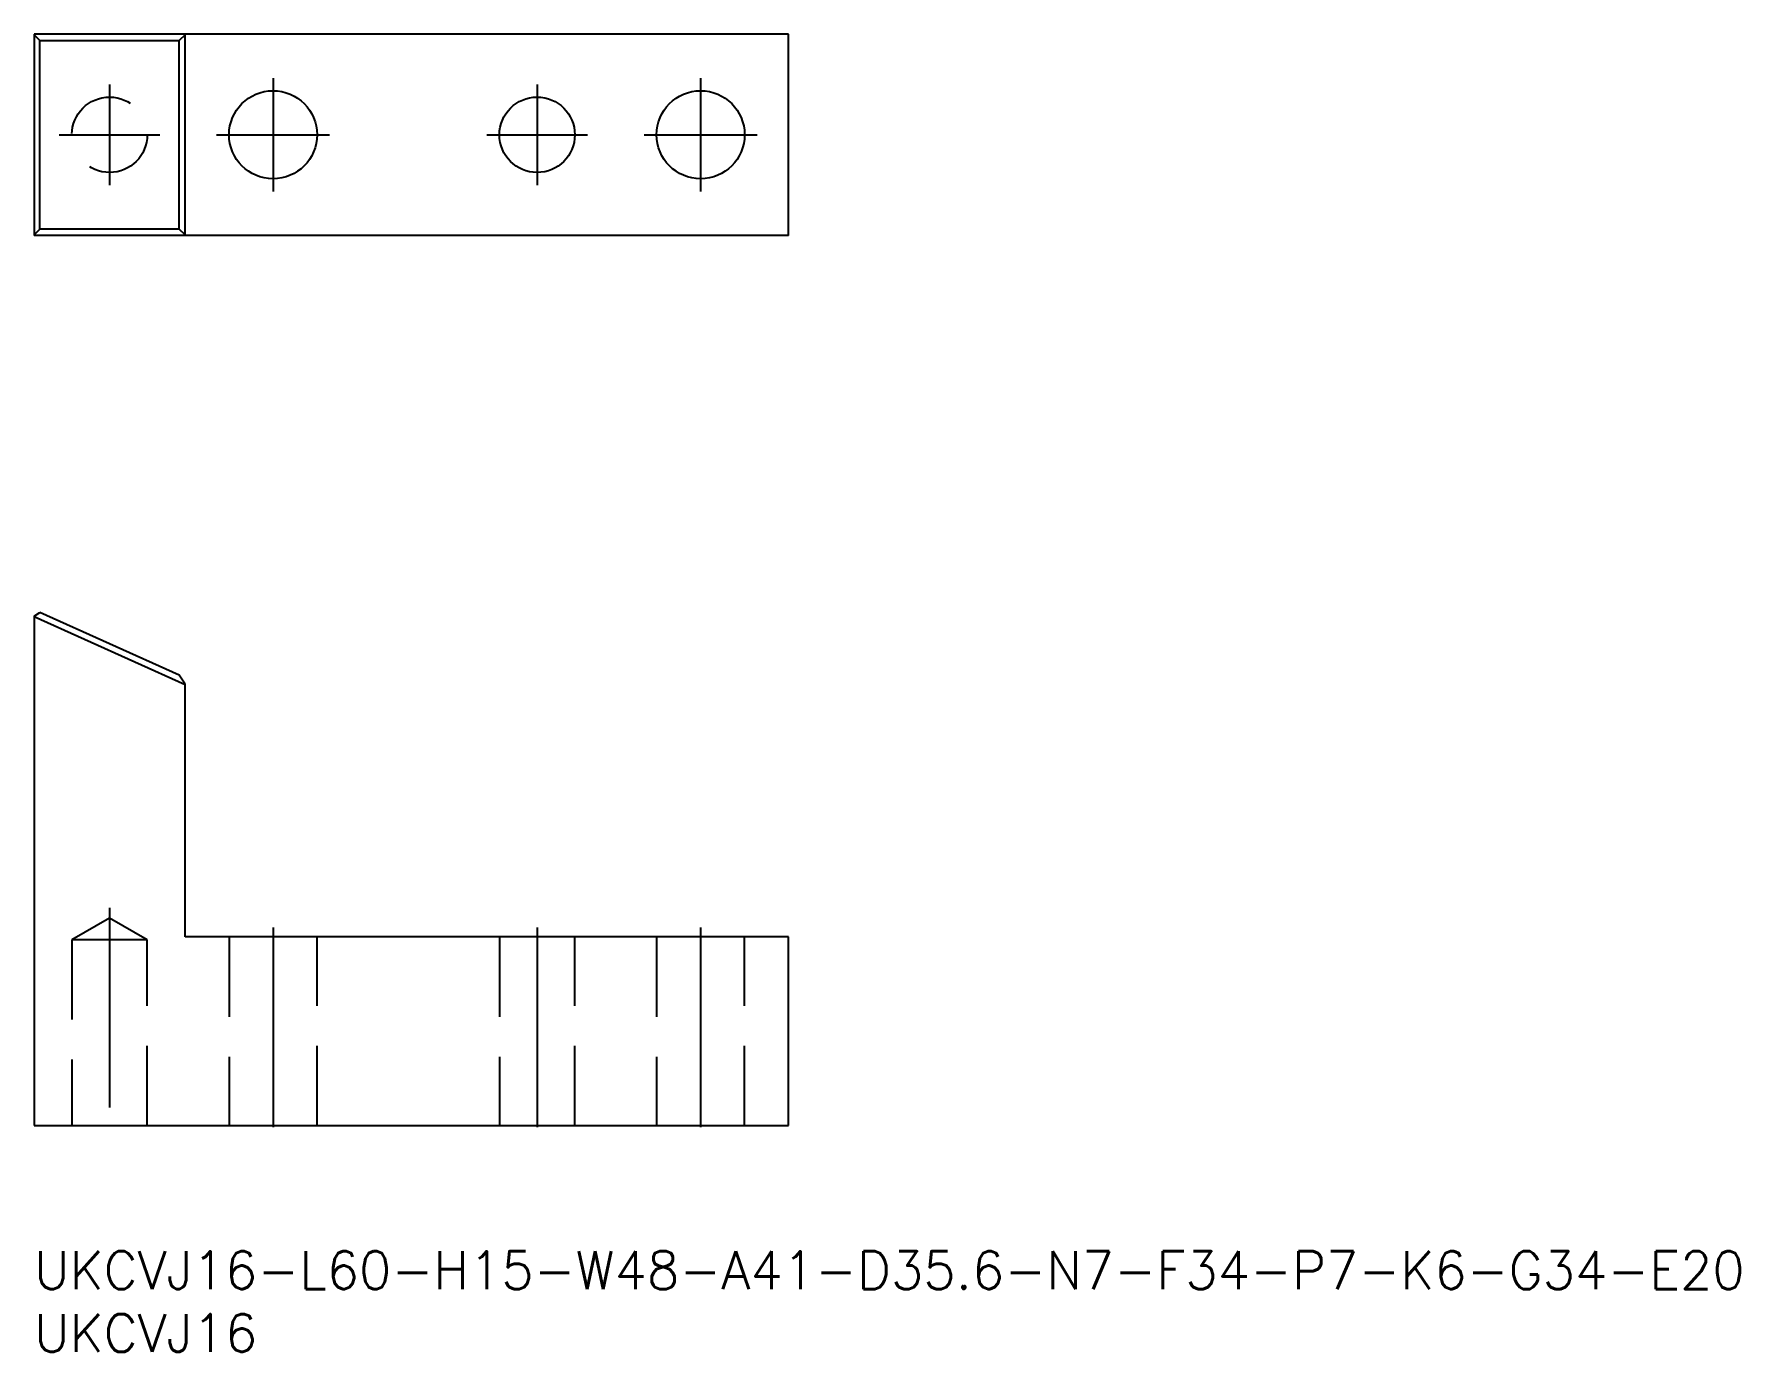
# Model space of a CAD drawing. Extents: x 0 to 136, y -8 to 97.
import ezdxf

# ---------------------------------------------------------------- set-up
doc = ezdxf.new("R2010")
doc.units = 0
doc.header["$LTSCALE"] = 0.5
doc.linetypes.add('CENTER', pattern=[50.8, 31.75, -6.35, 6.35, -6.35])
doc.linetypes.add('DASHED', pattern=[19.05, 12.7, -6.35])
for name, color, linetype in [('MSM_CENTER', 1, 'CENTER'), ('MSM_CONTINUOUS', 7, 'CONTINUOUS'), ('MSM_DASHED', 4, 'DASHED'), ('MSM_PART_NUMBER', 7, 'CONTINUOUS')]:
    doc.layers.add(name, color=color, linetype=linetype)
doc.styles.get("Standard").update_dxf_attribs({"font": 'txt.shx', "height": 1, "bigfont": 'bigfont.shx'})

# ---------------------------------------------------------------- blocks, each defined once
blk = doc.blocks.new('*U25')
at = {"layer": 'MSM_PART_NUMBER'}
blk.add_text('UKCVJ16-L60-H15-W48-A41-D35.6-N7-F34-P7-K6-G34-E20', height=3, dxfattribs=at).set_placement((0, -3))
blk = doc.blocks.new('*U26')
at = {"layer": 'MSM_PART_NUMBER'}
blk.add_text('UKCVJ16', height=3, dxfattribs=at).set_placement((0, -8))

msp = doc.modelspace()

# ---------------------------------------------------------------- linework, layer by layer
at = {"layer": 'MSM_CENTER'}
for p, q in [((6, 92.79), (6, 84.79)), ((19, 93.29), (19, 84.29)), ((40, 92.79), (40, 84.79)), ((53, 93.29), (53, 84.29)), ((2, 88.79), (10, 88.79)), ((14.5, 88.79), (23.5, 88.79)), ((36, 88.79), (44, 88.79)), ((48.5, 88.79), (57.5, 88.79)), ((6, 27.32), (6, 9.18)), ((19, 25.75), (19, 9.25)), ((40, 25.75), (40, 9.25)), ((53, 25.75), (53, 9.25))]:
    msp.add_line(p, q, dxfattribs=at)
at = {"layer": 'MSM_CONTINUOUS'}
for p, q in [((60, 96.79), (0, 96.79)), ((0, 96.79), (0, 80.79)), ((0.46, 96.29), (0, 96.75)), ((12, 96.75), (11.54, 96.29)), ((12, 80.79), (12, 96.79)), ((60, 80.79), (60, 96.79)), ((0.46, 96.29), (11.54, 96.29)), ((0.46, 81.29), (0.46, 96.29)), ((11.54, 81.29), (11.54, 96.29)), ((0, 80.84), (0.46, 81.29)), ((60, 80.79), (0, 80.79)), ((11.54, 81.29), (0.46, 81.29)), ((12, 80.84), (11.54, 81.29)), ((0, 50.5), (0.46, 50.79)), ((0, 50.5), (0, 10)), ((12, 45.05), (0, 50.45)), ((11.54, 45.81), (0.46, 50.79)), ((12, 45.1), (11.54, 45.81)), ((12, 25), (12, 45.1)), ((60, 25), (12, 25)), ((60, 10), (60, 25)), ((0, 10), (60, 10))]:
    msp.add_line(p, q, dxfattribs=at)
for centre, radius in [((19, 88.79), 3.5), ((53, 88.79), 3.5), ((40, 88.79), 3)]:
    msp.add_circle(centre, radius, dxfattribs=at)
at = {"layer": 'MSM_DASHED'}
for p, q in [((6, 26.5), (3, 24.77)), ((9, 24.77), (6, 26.5)), ((3, 24.77), (3, 10)), ((9, 24.77), (3, 24.77)), ((9, 10), (9, 24.77)), ((15.5, 25), (15.5, 10)), ((22.5, 10), (22.5, 25)), ((37, 25), (37, 10)), ((43, 10), (43, 25)), ((49.5, 25), (49.5, 10)), ((56.5, 10), (56.5, 25))]:
    msp.add_line(p, q, dxfattribs=at)
msp.add_circle((6, 88.79), 3, dxfattribs=at)

# ---------------------------------------------------------------- block references
at = {"layer": 'MSM_CONTINUOUS'}
for name in ['*U25', '*U26']:
    msp.add_blockref(name, (0, 0), dxfattribs=at)

doc.saveas('drawing.dxf')
